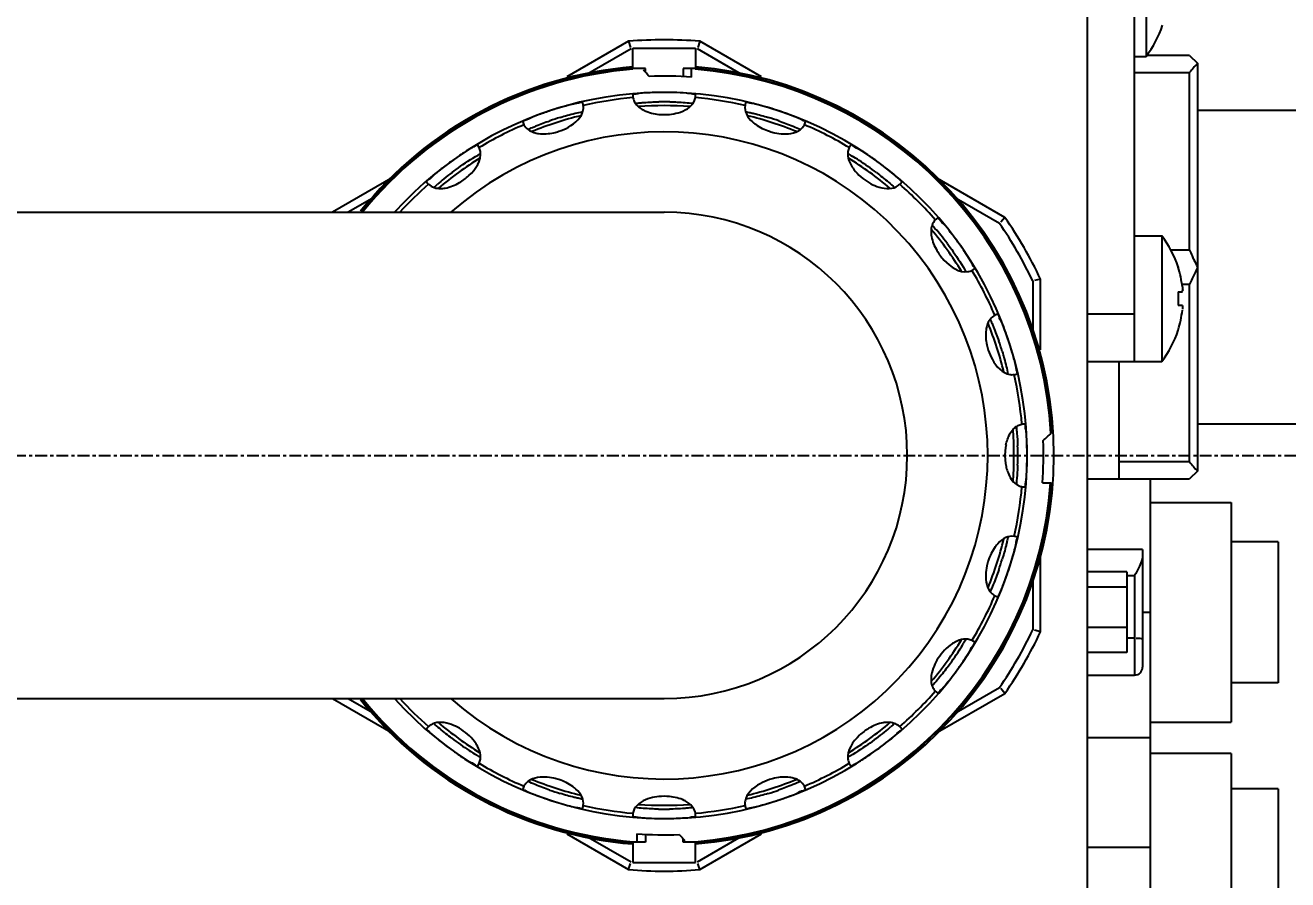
# Model space of a CAD drawing. Header units: millimetres. Extents: x 4086 to 8300, y 123 to 1549.
# Drawn here: x 6984.48 to 7024.73, y 723.53 to 750.77 of the extents above; entities that cross this region are included whole.
import ezdxf

# ---------------------------------------------------------------- set-up
doc = ezdxf.new("R2010")
doc.units = ezdxf.units.MM
doc.linetypes.add('CENTER', pattern=[0.6, 0.375, -0.075, 0.075, -0.075])
for name, color, linetype in [('00_COMPONENTS', 7, 'Continuous'), ('03_ALL_AXES', 7, 'Continuous'), ('51__DRAFT_DIMS', 7, 'Continuous')]:
    doc.layers.add(name, color=color, linetype=linetype)
doc.styles.add('思源黑', font='SourceHanSansCN-Normal.ttf')
doc.dimstyles.new('半径标注', dxfattribs={"dimtxt": 7, "dimasz": 6, "dimexe": 1.25, "dimexo": 0.625, "dimtad": 1, "dimtoh": 1, "dimlfac": 4, "dimdsep": 46, "dimtxsty": '思源黑', "dimcen": 2.5, "dimadec": 0, "dimazin": 0, "dimtfac": 1, "dimtmove": 0, "dimatfit": 3, "dimfxl": 1, "dimarcsym": 0})
doc.dimstyles.new('尺寸标注_细节_1_2比例', dxfattribs={"dimtxt": 7, "dimasz": 6, "dimexe": 2, "dimexo": 1.5, "dimgap": 1, "dimtad": 1, "dimlfac": 2, "dimdsep": 46, "dimtxsty": '思源黑', "dimcen": 0.09, "dimadec": 0, "dimazin": 0, "dimtp": 0.01, "dimtm": 0.01, "dimtfac": 1, "dimtofl": 0, "dimtmove": 0, "dimatfit": 3, "dimfxl": 1, "dimtolj": 1, "dimarcsym": 0})

# ---------------------------------------------------------------- blocks, each defined once
blk = doc.blocks.new('*D1634')
at = {"layer": '51__DRAFT_DIMS', "color": 0, "linetype": 'Continuous', "lineweight": -2}
for p, q in [((6948.346, 776.508), (6948.346, 812.303)), ((7033.346, 745.556), (7033.346, 812.303)), ((6954.346, 810.303), (7027.346, 810.303))]:
    blk.add_line(p, q, dxfattribs=at)
at = {"layer": '51__DRAFT_DIMS', "color": 0}
for points in [[(6954.346, 811.303), (6954.346, 809.303), (6948.346, 810.303)], [(7027.346, 809.303), (7027.346, 811.303), (7033.346, 810.303)]]:
    blk.add_solid(points, dxfattribs=at)
at = {"layer": 'Defpoints', "color": 0}
for p in [(7033.346, 810.303), (6948.346, 775.008), (7033.346, 744.056)]:
    blk.add_point(p, dxfattribs=at)
at = {"layer": '51__DRAFT_DIMS', "color": 0, "insert": (6990.967, 818.555), "char_height": 7, "attachment_point": 2, "style": '思源黑'}
blk.add_mtext('\\A1;170', dxfattribs=at)
blk = doc.blocks.new('*D1638')
at = {"layer": '51__DRAFT_DIMS', "color": 0, "linetype": 'Continuous', "lineweight": -2}
for p, q in [((7016.846, 762.056), (7046.127, 762.056)), ((7044.127, 756.056), (7044.127, 718.056)), ((7016.846, 712.056), (7046.127, 712.056))]:
    blk.add_line(p, q, dxfattribs=at)
at = {"layer": '51__DRAFT_DIMS', "color": 0}
for points in [[(7045.127, 756.056), (7043.127, 756.056), (7044.127, 762.056)], [(7043.127, 718.056), (7045.127, 718.056), (7044.127, 712.056)]]:
    blk.add_solid(points, dxfattribs=at)
at = {"layer": 'Defpoints', "color": 0}
for p in [(7015.346, 762.056), (7015.346, 712.056), (7044.127, 712.056)]:
    blk.add_point(p, dxfattribs=at)
at = {"layer": '51__DRAFT_DIMS', "color": 0, "insert": (7035.875, 737.177), "char_height": 7, "attachment_point": 2, "rotation": 90, "style": '思源黑'}
blk.add_mtext('\\A1;100', dxfattribs=at)
blk = doc.blocks.new('*D1639')
at = {"layer": '51__DRAFT_DIMS', "color": 0, "linetype": 'Continuous', "lineweight": -2}
for p, q in [((7020.846, 768.055), (7063.774, 768.053)), ((7061.774, 762.053), (7061.772, 712.056)), ((7020.846, 706.057), (7063.772, 706.056))]:
    blk.add_line(p, q, dxfattribs=at)
at = {"layer": '51__DRAFT_DIMS', "color": 0}
for points in [[(7062.774, 762.053), (7060.774, 762.053), (7061.774, 768.053)], [(7060.772, 712.056), (7062.772, 712.056), (7061.772, 706.056)]]:
    blk.add_solid(points, dxfattribs=at)
at = {"layer": 'Defpoints', "color": 0}
for p in [(7019.346, 768.055), (7019.346, 706.057), (7061.772, 706.056)]:
    blk.add_point(p, dxfattribs=at)
at = {"layer": '51__DRAFT_DIMS', "color": 0, "insert": (7053.512, 737.242), "char_height": 7, "attachment_point": 2, "rotation": 89.9977, "style": '思源黑'}
blk.add_mtext('\\A1;123.99', dxfattribs=at)
blk = doc.blocks.new('*D1640')
at = {"layer": '51__DRAFT_DIMS', "color": 0, "linetype": 'Continuous', "lineweight": -2}
for p, q in [((7009.346, 774.556), (7082.513, 774.556)), ((7080.513, 768.556), (7080.513, 705.556)), ((7009.346, 699.556), (7082.513, 699.556))]:
    blk.add_line(p, q, dxfattribs=at)
at = {"layer": '51__DRAFT_DIMS', "color": 0}
for points in [[(7081.513, 768.556), (7079.513, 768.556), (7080.513, 774.556)], [(7079.513, 705.556), (7081.513, 705.556), (7080.513, 699.556)]]:
    blk.add_solid(points, dxfattribs=at)
at = {"layer": 'Defpoints', "color": 0}
for p in [(7007.846, 774.556), (7007.846, 699.556), (7080.513, 699.556)]:
    blk.add_point(p, dxfattribs=at)
at = {"layer": '51__DRAFT_DIMS', "color": 0, "insert": (7072.261, 737.177), "char_height": 7, "attachment_point": 2, "rotation": 90, "style": '思源黑'}
blk.add_mtext('\\A1;150', dxfattribs=at)
blk = doc.blocks.new('*D1641')
at = {"layer": '51__DRAFT_DIMS', "color": 0, "linetype": 'Continuous', "lineweight": -2}
for p, q in [((6997.846, 779.556), (7102.205, 779.556)), ((7100.205, 773.556), (7100.205, 700.556)), ((6997.846, 694.556), (7102.205, 694.556))]:
    blk.add_line(p, q, dxfattribs=at)
at = {"layer": '51__DRAFT_DIMS', "color": 0}
for points in [[(7101.205, 773.556), (7099.205, 773.556), (7100.205, 779.556)], [(7099.205, 700.556), (7101.205, 700.556), (7100.205, 694.556)]]:
    blk.add_solid(points, dxfattribs=at)
at = {"layer": 'Defpoints', "color": 0}
for p in [(6996.346, 779.556), (6996.346, 694.556), (7100.205, 694.556)]:
    blk.add_point(p, dxfattribs=at)
at = {"layer": '51__DRAFT_DIMS', "color": 0, "insert": (7091.952, 737.177), "char_height": 7, "attachment_point": 2, "rotation": 90, "style": '思源黑'}
blk.add_mtext('\\A1;170', dxfattribs=at)
blk = doc.blocks.new('*D1645')
at = {"layer": '51__DRAFT_DIMS', "color": 0, "linetype": 'Continuous', "lineweight": -2}
for p, q in [((6942.481, 773.562), (6941.529, 779.486)), ((6943.432, 767.638), (6953.26, 706.475)), ((6954.212, 700.551), (6957.072, 682.751)), ((6987.058, 682.751), (6957.072, 682.751))]:
    blk.add_line(p, q, dxfattribs=at)
at = {"layer": '51__DRAFT_DIMS', "color": 0}
for points in [[(6941.493, 773.403), (6943.468, 773.72), (6943.432, 767.638)], [(6955.199, 700.709), (6953.225, 700.392), (6953.26, 706.475)]]:
    blk.add_solid(points, dxfattribs=at)
at = {"layer": 'Defpoints', "color": 0}
for p in [(6943.432, 767.638), (6953.26, 706.475)]:
    blk.add_point(p, dxfattribs=at)
at = {"layer": '51__DRAFT_DIMS', "color": 0, "insert": (6964.961, 692.407), "char_height": 7, "attachment_point": 1, "style": '思源黑'}
blk.add_mtext('φ124', dxfattribs=at)

msp = doc.modelspace()

# ---------------------------------------------------------------- linework, layer by layer
at = {"layer": '00_COMPONENTS', "color": 7, "linetype": 'Continuous'}
for p, q in [((7018.3463, 706.0561), (7018.3463, 768.0561)), ((7019.8463, 740.0561), (7019.8463, 762.5561)), ((7020.2081, 753.777), (7020.2081, 749.777)), ((7003.7117, 750.2574), (7001.7425, 749.1205)), ((7003.7883, 750.013), (7002.3384, 749.1758)), ((7003.7117, 750.2574), (7003.7723, 750.0638)), ((7003.8463, 750.0361), (7005.8463, 750.0361)), ((7003.8463, 749.3861), (7003.8463, 750.0361)), ((7005.8463, 750.0361), (7005.8463, 749.3861)), ((7007.3492, 749.1788), (7005.9044, 750.013)), ((7005.9809, 750.2574), (7005.9203, 750.0638)), ((7007.9501, 749.1205), (7005.9809, 750.2574)), ((7019.8463, 749.777), (7020.2081, 749.777)), ((7021.5963, 749.8061), (7020.2081, 749.8061)), ((7021.5963, 749.8061), (7021.8463, 749.5561)), ((7021.8463, 749.5561), (7021.8463, 736.5561)), ((7004.2463, 749.3861), (7003.8463, 749.3861)), ((7004.2463, 749.2729), (7004.1899, 749.3328)), ((7004.2463, 749.2729), (7004.2463, 749.3861)), ((7005.4463, 749.3861), (7005.4463, 749.1172)), ((7005.8463, 749.3861), (7005.4464, 749.3861)), ((7005.7213, 749.1172), (7005.7213, 749.3775)), ((7019.8463, 749.2623), (7021.5963, 749.2623)), ((7021.5963, 743.5999), (7021.5963, 749.2623)), ((7002.272, 748.2152), (7002.2403, 748.3127)), ((7003.8463, 748.5671), (7003.8463, 748.4645)), ((7005.8463, 748.4645), (7005.8463, 748.5671)), ((7007.4524, 748.3127), (7007.4207, 748.2152)), ((7025.8463, 748.0561), (7021.8463, 748.0561)), ((7000.3382, 747.6947), (7000.3699, 747.5971)), ((7009.3228, 747.5971), (7009.3545, 747.6947)), ((6998.9496, 746.8735), (6998.8893, 746.9565)), ((7010.8033, 746.9565), (7010.743, 746.8735)), ((6996.2041, 745.9229), (6994.2697, 744.8061)), ((7015.7117, 744.6394), (7013.4903, 745.9219)), ((6997.2713, 745.7809), (6997.3316, 745.6979)), ((7012.361, 745.6979), (7012.4213, 745.7809)), ((6995.5373, 745.2492), (6994.7697, 744.8061)), ((7015.5383, 744.4508), (7014.1506, 745.252)), ((6797.8627, 744.8061), (7004.8463, 744.8061)), ((7013.5712, 744.6311), (7013.4881, 744.5708)), ((7015.7117, 744.6394), (7015.5743, 744.4901)), ((7019.8463, 744.0561), (7020.7081, 744.0561)), ((7020.7081, 744.0561), (7020.7081, 740.0561)), ((7021.5963, 743.5999), (7021.0001, 743.5999)), ((7021.2362, 743.0636), (7021.2296, 743.0598)), ((7014.6637, 742.9528), (7014.7467, 743.0131)), ((7016.8463, 742.6741), (7016.6483, 742.6298)), ((7016.8463, 740.4252), (7016.8463, 742.6741)), ((7016.5963, 742.6182), (7016.5963, 740.9621)), ((7021.2294, 742.2761), (7021.3677, 742.2761)), ((7021.3677, 742.5123), (7021.5963, 742.5123)), ((7021.5963, 736.8499), (7021.5963, 742.5123)), ((7015.4849, 741.5642), (7015.3874, 741.5325)), ((7019.8463, 741.5561), (7018.3463, 741.5561)), ((7021.3674, 741.8361), (7021.2296, 741.8361)), ((7021.2296, 741.0523), (7021.2362, 741.0485)), ((7018.3463, 740.0561), (7020.7081, 740.0561)), ((7019.3463, 740.0561), (7019.3463, 736.3061)), ((7016.0054, 739.6304), (7016.103, 739.6621)), ((7016.3573, 738.0561), (7016.2548, 738.0561)), ((7025.8463, 738.0561), (7021.8463, 738.0561)), ((7021.5963, 736.8499), (7019.3463, 736.8499)), ((7018.3463, 736.3061), (7021.5963, 736.3061)), ((7020.3463, 712.1061), (7020.3463, 736.3061)), ((7021.8463, 736.5561), (7021.5963, 736.3061)), ((7016.2548, 736.0561), (7016.3573, 736.0561)), ((7016.9075, 736.1811), (7017.1878, 736.1811)), ((7020.3463, 735.5561), (7022.9213, 735.5561)), ((7022.9213, 735.5558), (7022.9213, 728.5563)), ((7016.103, 734.45), (7016.0054, 734.4817)), ((7024.4213, 734.3061), (7022.9213, 734.3061)), ((7024.4213, 734.3057), (7024.4213, 729.8065)), ((7016.8463, 731.438), (7016.8463, 733.8632)), ((7020.0963, 734.0561), (7018.3463, 734.0561)), ((7020.0963, 734.0561), (7020.0963, 730.3061)), ((7016.5963, 733.1534), (7016.5963, 731.4939)), ((7019.5963, 733.3425), (7018.3463, 733.3425)), ((7019.5963, 733.3425), (7019.5963, 730.7696)), ((7019.5963, 733.2285), (7019.8463, 733.2285)), ((7019.8463, 733.2285), (7019.8463, 730.0561)), ((7019.5963, 732.8615), (7018.3463, 732.8615)), ((7015.3874, 732.5796), (7015.4849, 732.5479)), ((7020.0963, 732.0561), (7020.3463, 732.0561)), ((7016.8463, 731.438), (7016.6483, 731.4824)), ((7019.5963, 731.5751), (7018.3463, 731.5751)), ((7014.7467, 731.0991), (7014.6637, 731.1594)), ((7019.8463, 731.2285), (7019.5963, 731.2285)), ((7019.5963, 730.7696), (7018.3463, 730.7696)), ((7018.3463, 730.0561), (7019.8463, 730.0561)), ((7024.4213, 729.8061), (7022.9213, 729.8061)), ((7013.4881, 729.5414), (7013.5712, 729.481)), ((7013.4885, 728.1893), (7015.7117, 729.4728)), ((7014.1554, 728.8629), (7015.5383, 729.6614)), ((7015.7117, 729.4728), (7015.5743, 729.6221)), ((6797.8609, 729.3061), (7004.8463, 729.3061)), ((6994.2697, 729.3061), (6996.2024, 728.1903)), ((6994.7697, 729.3061), (6995.542, 728.8602)), ((6997.3316, 728.4142), (6997.2713, 728.3312)), ((7012.4213, 728.3312), (7012.361, 728.4142)), ((7020.3463, 728.5561), (7022.9213, 728.5561)), ((7020.3463, 728.0561), (7018.3463, 728.0561)), ((7022.9213, 727.5561), (7020.3463, 727.5561)), ((7022.9213, 727.5561), (7022.9213, 721.5561)), ((6998.8893, 727.1557), (6998.9496, 727.2387)), ((7010.743, 727.2387), (7010.8033, 727.1557)), ((7000.3699, 726.515), (7000.3382, 726.4175)), ((7009.3545, 726.4175), (7009.3228, 726.515)), ((7024.4213, 726.4311), (7022.9213, 726.4311)), ((7024.4213, 726.4309), (7024.4213, 722.6813)), ((7002.2403, 725.7994), (7002.272, 725.897)), ((7007.4207, 725.897), (7007.4524, 725.7994)), ((7003.8463, 725.6476), (7003.8463, 725.545)), ((7005.8463, 725.545), (7005.8463, 725.6476)), ((7001.7425, 724.9916), (7003.7117, 723.8547)), ((7003.9713, 724.9949), (7003.9713, 724.7346)), ((7004.2463, 724.9949), (7004.2463, 724.7261)), ((7005.9809, 723.8547), (7007.9501, 724.9916)), ((7002.3435, 724.9334), (7003.7883, 724.0992)), ((7004.2463, 724.7261), (7003.8463, 724.7261)), ((7003.8463, 724.7261), (7003.8463, 724.0761)), ((7005.4463, 724.7261), (7005.4463, 724.8393)), ((7005.4463, 724.8392), (7005.5027, 724.7794)), ((7005.8463, 724.7261), (7005.4463, 724.7261)), ((7005.8463, 724.0761), (7005.8463, 724.7261)), ((7005.9044, 724.0992), (7007.3543, 724.9363)), ((7020.3463, 724.5561), (7018.3463, 724.5561)), ((7003.7117, 723.8547), (7003.7723, 724.0484)), ((7003.8463, 724.0761), (7005.8463, 724.0761)), ((7005.9809, 723.8547), (7005.9204, 724.0484))]:
    msp.add_line(p, q, dxfattribs=at)
for points in [[(7003.8463, 748.4645), (7003.8469, 748.4638), (7003.8488, 748.4633), (7003.8519, 748.4628)], [(7005.8407, 748.4628), (7005.8438, 748.4633), (7005.8457, 748.4638), (7005.8463, 748.4645)], [(7002.2672, 748.2118), (7002.27, 748.2132), (7002.2716, 748.2143), (7002.272, 748.2152)], [(7007.4207, 748.2152), (7007.421, 748.2143), (7007.4226, 748.2132), (7007.4255, 748.2118)], [(7000.3699, 747.5971), (7000.3707, 747.5967), (7000.3726, 747.5967), (7000.3757, 747.5973)], [(7009.3169, 747.5973), (7009.32, 747.5967), (7009.322, 747.5967), (7009.3228, 747.5971)], [(6998.9461, 746.8688), (6998.9483, 746.871), (6998.9495, 746.8726), (6998.9496, 746.8735)], [(7010.743, 746.8735), (7010.7431, 746.8726), (7010.7443, 746.871), (7010.7466, 746.8688)], [(6997.3316, 745.6979), (6997.3325, 745.6977), (6997.3343, 745.6984), (6997.3371, 745.6998)], [(7012.3555, 745.6998), (7012.3583, 745.6984), (7012.3601, 745.6977), (7012.361, 745.6979)], [(7013.4881, 744.5708), (7013.488, 744.5699), (7013.4886, 744.5681), (7013.4901, 744.5653)], [(7014.659, 742.9563), (7014.6612, 742.9541), (7014.6628, 742.9529), (7014.6637, 742.9528)], [(7015.3874, 741.5325), (7015.3869, 741.5317), (7015.387, 741.5298), (7015.3875, 741.5267)], [(7016.002, 739.6352), (7016.0034, 739.6324), (7016.0046, 739.6308), (7016.0054, 739.6304)], [(7016.2548, 738.0561), (7016.2541, 738.0555), (7016.2535, 738.0536), (7016.2531, 738.0505)], [(7016.2531, 736.0617), (7016.2535, 736.0586), (7016.2541, 736.0567), (7016.2548, 736.0561)], [(7016.0054, 734.4817), (7016.0046, 734.4813), (7016.0034, 734.4797), (7016.002, 734.4769)], [(7015.3875, 732.5855), (7015.387, 732.5824), (7015.3869, 732.5804), (7015.3874, 732.5796)], [(7014.6637, 731.1594), (7014.6628, 731.1593), (7014.6612, 731.1581), (7014.659, 731.1558)], [(7013.4901, 729.5469), (7013.4886, 729.5441), (7013.488, 729.5423), (7013.4881, 729.5414)], [(6997.3371, 728.4123), (6997.3343, 728.4138), (6997.3325, 728.4144), (6997.3316, 728.4142)], [(7012.361, 728.4142), (7012.3601, 728.4144), (7012.3583, 728.4138), (7012.3555, 728.4123)], [(6998.9496, 727.2387), (6998.9495, 727.2396), (6998.9483, 727.2411), (6998.9461, 727.2433)], [(7010.7466, 727.2433), (7010.7443, 727.2411), (7010.7431, 727.2396), (7010.743, 727.2387)], [(7000.3757, 726.5149), (7000.3726, 726.5154), (7000.3707, 726.5155), (7000.3699, 726.515)], [(7009.3228, 726.515), (7009.322, 726.5155), (7009.32, 726.5154), (7009.3169, 726.5149)], [(7002.272, 725.897), (7002.2716, 725.8978), (7002.27, 725.8989), (7002.2672, 725.9003)], [(7007.4255, 725.9003), (7007.4226, 725.8989), (7007.421, 725.8978), (7007.4207, 725.897)], [(7003.8519, 725.6493), (7003.8488, 725.6489), (7003.8469, 725.6483), (7003.8463, 725.6476)], [(7005.8463, 725.6476), (7005.8457, 725.6483), (7005.8438, 725.6489), (7005.8407, 725.6493)]]:
    msp.add_lwpolyline(points, dxfattribs=at)
for centre, radius, start, end in [((7017.6245, 751.7885), 3.2743, 322.09481, 341.86511), ((7004.8463, 737.0561), 13.25, 85.08763, 94.91237), ((7004.8463, 737.0561), 12.425, 94.61632, 141.21887), ((7004.8463, 737.0561), 12.3724, 94.63598, 141.20746), ((7004.8463, 737.0561), 12.3525, 94.62537, 141.10371), ((6973.7387, 720.5443), 41.9052, 43.02994, 43.27981), ((7004.8463, 737.0561), 12.0929, 85.85064, 92.25112), ((7004.8463, 737.0561), 12.3525, 3.29028, 85.41678), ((7004.8463, 737.0561), 12.425, 274.61632, 85.38368), ((7004.8463, 737.0561), 12.3724, 3.45521, 85.36402), ((7004.8463, 737.0561), 11.575, 222.03371, 137.96629), ((7004.8463, 737.0561), 11.45, 94.98218, 103.01783), ((7004.846, 739.3555), 9.2756, 89.99804, 91.90446), ((7004.8463, 739.1994), 9.1316, 88.88014, 91.07604), ((7004.8466, 739.3555), 9.2756, 88.0991, 90.00203), ((7004.8463, 737.0561), 11.45, 76.98218, 85.01783), ((7004.8463, 737.0561), 11.1518, 103.79281, 112.20742), ((7004.1361, 739.2431), 9.2756, 106.0991, 108.00203), ((7004.8463, 737.0561), 11.1518, 85.79281, 94.20742), ((7004.8463, 749.6822), 1.761, 264.46561, 275.51517), ((7004.8463, 737.0561), 11.1518, 67.79281, 76.20742), ((7005.5572, 739.2429), 9.2756, 70.0991, 73.90446), ((7005.7847, 739.8646), 8.6135, 68.25745, 70.11453), ((7004.8463, 737.0561), 11.45, 112.98218, 121.01783), ((7004.184, 739.0945), 9.1316, 106.88014, 109.07604), ((7005.5086, 739.0945), 9.1316, 70.88014, 73.07604), ((7004.8463, 737.0561), 11.45, 58.98218, 67.01783), ((7004.8463, 737.0561), 10.315, 228.79971, 131.224), ((7000.9451, 749.0612), 1.758, 282.47163, 288.02291), ((7008.7475, 749.0611), 1.7579, 251.99158, 257.5092), ((7004.8463, 737.0561), 11.1518, 121.79281, 130.20742), ((7003.495, 738.9165), 9.2756, 124.0991, 126.00203), ((7004.8463, 737.0561), 11.1518, 49.79281, 58.20742), ((7007.0569, 740.2541), 7.3858, 57.1599, 59.23606), ((7006.2025, 738.9241), 8.9666, 52.85436, 57.18141), ((7006.1982, 738.9162), 9.2756, 52.0991, 54.00203), ((7002.4879, 740.1468), 7.3858, 129.1599, 131.23606), ((7003.3802, 739.06), 8.7918, 127.06391, 129.19622), ((7006.6067, 739.4372), 8.6135, 50.25745, 52.11453), ((7004.8463, 737.0561), 11.45, 130.98218, 137.38789), ((7004.8463, 737.0561), 11.45, 40.98218, 49.01783), ((7004.8463, 737.0561), 7.75, 270, 90), ((7007.937, 739.4145), 7.3858, 39.1599, 41.23606), ((7004.8463, 737.0561), 13, 25.33168, 34.66832), ((7004.8463, 737.0561), 13.25, 25.08763, 34.91237), ((7004.8463, 737.0561), 11.1518, 31.79281, 40.20742), ((7006.8503, 738.5222), 8.7918, 37.06391, 39.19622), ((7006.7068, 738.4074), 9.2756, 34.0991, 36.00203), ((7018.1463, 742.0561), 3.25, 18.06021, 37.97987), ((7031.9666, 748.1333), 11.3179, 203.61271, 204.60727), ((7018.1463, 742.0561), 3.2425, 6.55217, 18.03143), ((7032.3967, 748.3292), 11.7905, 204.60271, 205.26986), ((7031.9747, 748.1263), 11.3223, 205.25272, 206.54874), ((7004.8463, 737.0561), 11.45, 22.98218, 31.01783), ((7031.9666, 737.9789), 11.3179, 155.39273, 156.38729), ((7032.1178, 737.915), 11.4819, 153.45431, 155.41738), ((7018.1463, 742.0561), 3.2425, 341.96765, 353.44733), ((7004.8463, 737.0561), 11.1518, 13.79281, 22.20742), ((7018.1245, 742.0677), 3.2743, 322.09481, 341.86511), ((7006.8848, 737.7184), 9.1316, 16.88014, 19.07604), ((7016.8514, 740.9573), 1.758, 192.47163, 198.02291), ((7007.0333, 737.7663), 9.2756, 16.0991, 18.00203), ((7004.8463, 737.0561), 11.45, 4.98218, 13.01783), ((7004.8463, 737.0561), 11.1518, 355.77849, 4.22139), ((7004.8463, 737.0561), 12.0929, 355.85064, 2.25112), ((6988.0987, 768.4152), 42.25, 313.03102, 313.49398), ((7017.4699, 737.0565), 1.7585, 174.45282, 180.01469), ((7017.4698, 737.0556), 1.7584, 179.98526, 185.55474), ((7017.3416, 737.07), 1.6295, 168.58449, 174.48695), ((7007.0355, 737.0563), 9.0857, 359.99845, 1.94176), ((7007.0357, 737.0558), 9.0855, 358.05295, 0.00158), ((7007.1457, 737.0564), 9.2756, 359.99804, 1.90446), ((7007.1457, 737.0558), 9.2756, 358.0991, 0.00203), ((7017.3413, 737.0422), 1.6292, 185.52057, 191.42672), ((7004.8463, 737.0561), 12.3525, 274.58556, 355.938), ((7004.8463, 737.0561), 12.3724, 274.63598, 355.94457), ((7004.8463, 737.0561), 11.45, 346.98217, 355.01783), ((7004.8463, 737.0561), 11.1518, 337.79275, 346.20748), ((7016.8513, 733.1549), 1.7579, 161.99158, 167.5092), ((7006.8848, 736.3937), 9.1316, 340.88014, 343.07605), ((7007.0331, 736.3452), 9.2756, 340.09911, 343.90446), ((7007.6546, 736.1177), 8.6137, 338.25726, 340.11462), ((7004.8463, 737.0561), 11.45, 328.98217, 337.01783), ((7004.8463, 737.0561), 13, 325.33168, 334.66832), ((7004.8463, 737.0561), 13.25, 325.08763, 334.91237), ((7004.8463, 737.0561), 11.1518, 319.79275, 328.20748), ((7008.0443, 734.8454), 7.3858, 327.1599, 329.23606), ((7006.7143, 735.6999), 8.9666, 322.85436, 327.18141), ((7006.7064, 735.7042), 9.2756, 322.0991, 324.00203), ((7019.8463, 730.3061), 0.25, 270, 0), ((7007.2274, 735.2957), 8.6135, 320.25745, 322.11453), ((7004.8463, 737.0561), 11.45, 310.98217, 319.01783), ((7004.8463, 737.0561), 12.425, 218.78447, 265.38368), ((7004.8463, 737.0561), 12.3724, 218.80584, 265.36402), ((7004.8463, 737.0561), 12.3525, 218.87317, 265.41678), ((7004.8463, 737.0561), 11.45, 222.61211, 229.01783), ((7004.8463, 737.0561), 11.1518, 229.79275, 238.20748), ((7004.8463, 737.0561), 11.1518, 301.79275, 310.20748), ((7006.3125, 735.0521), 8.7918, 307.06391, 309.19622), ((7007.2047, 733.9654), 7.3858, 309.1599, 311.23606), ((7003.0859, 734.675), 8.6135, 230.25745, 232.11453), ((7003.4945, 735.196), 9.2756, 232.0991, 234.00203), ((7003.4901, 735.1881), 8.9666, 232.85436, 237.18141), ((7002.6357, 733.8581), 7.3858, 237.1599, 239.23606), ((7006.1976, 735.1956), 9.2756, 304.0991, 306.00203), ((7004.8463, 737.0561), 11.45, 238.98217, 247.01783), ((7004.8463, 737.0561), 11.45, 292.98217, 301.01783), ((7004.8463, 737.0561), 11.1518, 247.79275, 256.20748), ((7000.9451, 725.0511), 1.7579, 71.99158, 77.5092), ((7004.8463, 737.0561), 11.1518, 283.79275, 292.20748), ((7008.7475, 725.051), 1.758, 102.47163, 108.02291), ((7003.9079, 734.2476), 8.6135, 248.25745, 250.11453), ((7004.1354, 734.8693), 9.2756, 250.0991, 253.90446), ((7004.184, 735.0176), 9.1316, 250.88014, 253.07604), ((7004.8463, 724.43), 1.761, 84.46561, 95.51517), ((7005.5086, 735.0176), 9.1316, 286.88014, 289.07604), ((7004.8463, 737.0561), 11.45, 256.98217, 265.01783), ((7004.8463, 737.0561), 11.1518, 265.79275, 274.20748), ((7004.8463, 734.9127), 9.1316, 268.88014, 271.07604), ((7004.8463, 737.0561), 11.45, 274.98217, 283.01783), ((7005.5566, 734.8691), 9.2756, 286.0991, 288.00203), ((7004.8466, 734.7567), 9.2756, 268.09914, 271.90426), ((7004.8463, 737.0561), 12.0929, 265.85064, 272.25112), ((7035.9525, 753.5666), 41.9033, 223.02996, 223.27985), ((7004.8463, 737.0561), 13.25, 265.08763, 274.91237)]:
    msp.add_arc(centre, radius, start, end, dxfattribs=at)
for major_axis, start_param, end_param in [((6.4952, -6.4952), 3.1428766, 3.2141646), ((6.4952, 6.4952), 3.0690207, 3.1403087)]:
    msp.add_ellipse((7028.3463, 743.0561), major_axis=major_axis, ratio=0.5773503, start_param=start_param, end_param=end_param, dxfattribs=at)
for points, knots in [([(7002.2403, 748.3127), (7002.2351, 748.3286), (7002.1432, 748.2809), (7002.097, 748.2898), (7002.0505, 748.2796)], [0, 0, 0, 0, 0.2595168, 1, 1, 1, 1]), ([(7004.5377, 748.626), (7004.4447, 748.6229), (7004.2833, 748.6109), (7004.0507, 748.6066), (7003.9477, 748.5675), (7003.8463, 748.5838), (7003.8463, 748.5671)], [0, 0, 0, 0, 0.402131, 0.7217573, 0.9277885, 1, 1, 1, 1]), ([(7004.081, 748.2977), (7004.1221, 748.3015), (7004.3197, 748.3177), (7004.5179, 748.3265), (7004.6748, 748.3294)], [0, 0, 0, 0, 0.2084329, 1, 1, 1, 1]), ([(7005.0156, 747.9293), (7005.1078, 747.9382), (7005.3983, 747.9879), (7005.704, 748.1506), (7005.7982, 748.3348)], [0, 0, 0, 0, 0.30929, 1, 1, 1, 1]), ([(7005.0248, 748.3293), (7005.1036, 748.3277), (7005.3517, 748.3192), (7005.5999, 748.3027), (7005.7679, 748.2806)], [0, 0, 0, 0, 0.3175497, 1, 1, 1, 1]), ([(7005.6556, 748.5942), (7005.6216, 748.5976), (7005.4548, 748.6124), (7005.2875, 748.6215), (7005.1543, 748.626)], [0, 0, 0, 0, 0.2041018, 1, 1, 1, 1]), ([(7005.8463, 748.5671), (7005.8463, 748.5838), (7005.7442, 748.5668), (7005.703, 748.5896), (7005.6556, 748.5942)], [0, 0, 0, 0, 0.2595168, 1, 1, 1, 1]), ([(7005.7982, 748.3348), (7005.8086, 748.3552), (7005.8262, 748.3969), (7005.8371, 748.4409), (7005.8407, 748.4628)], [0, 0, 0, 0, 0.5066079, 1, 1, 1, 1]), ([(7008.1281, 748.155), (7008.0387, 748.1808), (7007.8815, 748.2194), (7007.659, 748.2871), (7007.5489, 748.2817), (7007.4575, 748.3286), (7007.4524, 748.3127)], [0, 0, 0, 0, 0.402131, 0.7217573, 0.9277885, 1, 1, 1, 1]), ([(7001.2694, 748.0646), (7001.148, 748.0251), (7000.9339, 747.9447), (7000.6154, 747.8423), (7000.4877, 747.7394), (7000.3302, 747.7193), (7000.3382, 747.6947)], [0, 0, 0, 0, 0.3818707, 0.7056579, 0.9227475, 1, 1, 1, 1]), ([(7001.489, 747.3895), (7001.5933, 747.4234), (7001.9125, 747.5573), (7002.2278, 747.836), (7002.2663, 748.077)], [0, 0, 0, 0, 0.3101209, 1, 1, 1, 1]), ([(7001.5324, 747.8327), (7001.6079, 747.8556), (7001.8465, 747.9241), (7002.0876, 747.9851), (7002.2542, 748.0161)], [0, 0, 0, 0, 0.3175497, 1, 1, 1, 1]), ([(7002.0505, 748.2796), (7002.0171, 748.2723), (7001.8539, 748.2349), (7001.692, 748.1918), (7001.564, 748.1549)], [0, 0, 0, 0, 0.2041018, 1, 1, 1, 1]), ([(7002.2663, 748.077), (7002.2699, 748.0995), (7002.2738, 748.1447), (7002.2705, 748.1898), (7002.2672, 748.2118)], [0, 0, 0, 0, 0.5066079, 1, 1, 1, 1]), ([(7007.466, 747.9467), (7007.5099, 747.8492), (7007.6084, 747.7296), (7007.7244, 747.6363), (7007.7585, 747.6115)], [0, 0, 0, 0, 0.7173867, 1, 1, 1, 1]), ([(7007.5923, 747.9839), (7007.6326, 747.9749), (7007.8255, 747.9293), (7008.0167, 747.8763), (7008.1669, 747.8306)], [0, 0, 0, 0, 0.2084329, 1, 1, 1, 1]), ([(7000.6446, 747.5109), (7000.6826, 747.5273), (7000.8655, 747.6038), (7001.0513, 747.6734), (7001.1996, 747.7247)], [0, 0, 0, 0, 0.2084329, 1, 1, 1, 1]), ([(7008.3673, 747.3448), (7008.4578, 747.3248), (7008.7494, 747.2823), (7009.0905, 747.3425), (7009.237, 747.4887)], [0, 0, 0, 0, 0.30929, 1, 1, 1, 1]), ([(7008.4997, 747.7224), (7008.5742, 747.6965), (7008.8075, 747.6118), (7009.0384, 747.5194), (7009.1914, 747.4465)], [0, 0, 0, 0, 0.3175497, 1, 1, 1, 1]), ([(7009.3545, 747.6947), (7009.3574, 747.7038), (7009.3007, 747.7152), (7009.2103, 747.7832), (7009.0699, 747.8276), (7008.9755, 747.8653)], [0, 0, 0, 0, 0.0689357, 0.2669195, 1, 1, 1, 1]), ([(7009.237, 747.4887), (7009.2532, 747.5048), (7009.2828, 747.539), (7009.3067, 747.5775), (7009.3169, 747.5973)], [0, 0, 0, 0, 0.5066079, 1, 1, 1, 1]), ([(6998.0813, 746.0756), (6998.1703, 746.1429), (6998.4658, 746.3568), (6998.7717, 746.5577), (6998.9943, 746.6786)], [0, 0, 0, 0, 0.3059197, 1, 1, 1, 1]), ([(6998.7191, 746.8663), (6998.6896, 746.849), (6998.5459, 746.763), (6998.4052, 746.6721), (6998.2949, 746.5974)], [0, 0, 0, 0, 0.2041018, 1, 1, 1, 1]), ([(6998.3178, 745.7529), (6998.4257, 745.8163), (6998.7466, 746.0504), (6999.0308, 746.4612), (6998.987, 746.7403)], [0, 0, 0, 0, 0.3069961, 1, 1, 1, 1]), ([(6998.8893, 746.9565), (6998.8795, 746.97), (6998.8069, 746.8962), (6998.7601, 746.8904), (6998.7191, 746.8663)], [0, 0, 0, 0, 0.2595168, 1, 1, 1, 1]), ([(6998.987, 746.7403), (6998.9834, 746.7629), (6998.9731, 746.807), (6998.9561, 746.8489), (6998.9461, 746.8688)], [0, 0, 0, 0, 0.5066079, 1, 1, 1, 1]), ([(7011.6499, 746.4205), (7011.5466, 746.4955), (7011.3557, 746.6214), (7011.0857, 746.8189), (7010.9273, 746.8618), (7010.8185, 746.9774), (7010.8033, 746.9565)], [0, 0, 0, 0, 0.3818707, 0.7056579, 0.9227475, 1, 1, 1, 1]), ([(6998.0427, 746.4205), (6997.9394, 746.3454), (6997.7606, 746.2027), (6997.4894, 746.007), (6997.3997, 745.8696), (6997.2561, 745.8018), (6997.2713, 745.7809)], [0, 0, 0, 0, 0.3818707, 0.7056579, 0.9227475, 1, 1, 1, 1]), ([(7010.7942, 746.3276), (7010.8235, 746.2729), (7010.9748, 746.0434), (7011.1917, 745.8607), (7011.3744, 745.7532)], [0, 0, 0, 0, 0.2264428, 1, 1, 1, 1]), ([(7011.6169, 746.0714), (7011.6798, 746.0238), (7011.8755, 745.8711), (7012.0666, 745.7118), (7012.1895, 745.5953)], [0, 0, 0, 0, 0.3175497, 1, 1, 1, 1]), ([(7012.4213, 745.7809), (7012.427, 745.7886), (7012.3766, 745.817), (7012.3116, 745.9096), (7012.1918, 745.9953), (7012.1136, 746.0603)], [0, 0, 0, 0, 0.0689357, 0.2669195, 1, 1, 1, 1]), ([(7011.3744, 745.7532), (7011.4542, 745.7062), (7011.7185, 745.5757), (7012.0614, 745.5276), (7012.2459, 745.6213)], [0, 0, 0, 0, 0.30929, 1, 1, 1, 1]), ([(7012.2459, 745.6213), (7012.2663, 745.6316), (7012.305, 745.655), (7012.3397, 745.6842), (7012.3555, 745.6998)], [0, 0, 0, 0, 0.5066079, 1, 1, 1, 1]), ([(7014.2107, 743.8597), (7014.1356, 743.963), (7013.993, 744.1418), (7013.7972, 744.413), (7013.6599, 744.5027), (7013.592, 744.6463), (7013.5712, 744.6311)], [0, 0, 0, 0, 0.3818707, 0.7056579, 0.9227475, 1, 1, 1, 1]), ([(7013.5431, 743.5846), (7013.6066, 743.4767), (7013.8406, 743.1558), (7014.2515, 742.8716), (7014.5306, 742.9154)], [0, 0, 0, 0, 0.3069961, 1, 1, 1, 1]), ([(7013.8658, 743.8211), (7013.9331, 743.732), (7014.147, 743.4365), (7014.3479, 743.1307), (7014.4689, 742.9081)], [0, 0, 0, 0, 0.3059197, 1, 1, 1, 1]), ([(7014.6566, 743.1833), (7014.6393, 743.2128), (7014.5533, 743.3565), (7014.4623, 743.4972), (7014.3876, 743.6075)], [0, 0, 0, 0, 0.2041018, 1, 1, 1, 1]), ([(7014.7467, 743.0131), (7014.7602, 743.0229), (7014.6864, 743.0955), (7014.6806, 743.1423), (7014.6566, 743.1833)], [0, 0, 0, 0, 0.2595168, 1, 1, 1, 1]), ([(7014.5306, 742.9154), (7014.5531, 742.919), (7014.5972, 742.9293), (7014.6392, 742.9463), (7014.659, 742.9563)], [0, 0, 0, 0, 0.5066079, 1, 1, 1, 1]), ([(7021.3747, 742.3492), (7021.3758, 742.3331), (7021.3866, 742.2823), (7021.3682, 742.3094), (7021.3668, 742.3148)], [0, 0, 0, 0, 0.7442156, 1, 1, 1, 1]), ([(7021.3677, 742.4261), (7021.3691, 742.4136), (7021.3717, 742.388), (7021.3738, 742.3623), (7021.3747, 742.3492)], [0, 0, 0, 0, 0.4899992, 1, 1, 1, 1]), ([(7021.2333, 741.9093), (7021.2325, 741.8972), (7021.2307, 741.8729), (7021.228, 741.8487), (7021.2263, 741.8367)], [0, 0, 0, 0, 0.4997862, 1, 1, 1, 1]), ([(7021.2355, 742.1295), (7021.2355, 742.1173), (7021.2351, 742.0929), (7021.2338, 742.0686), (7021.2329, 742.0564)], [0, 0, 0, 0, 0.499602, 1, 1, 1, 1]), ([(7015.8548, 740.633), (7015.8153, 740.7544), (7015.7349, 740.9685), (7015.6325, 741.287), (7015.5296, 741.4147), (7015.5095, 741.5722), (7015.4849, 741.5642)], [0, 0, 0, 0, 0.3818707, 0.7056579, 0.9227475, 1, 1, 1, 1]), ([(7021.374, 741.7611), (7021.3732, 741.7542), (7021.3711, 741.7394), (7021.3683, 741.7248), (7021.3667, 741.717)], [0, 0, 0, 0, 0.4697472, 1, 1, 1, 1]), ([(7021.3677, 741.8361), (7021.3744, 741.8361), (7021.3759, 741.7979), (7021.3761, 741.7797), (7021.374, 741.7611)], [0, 0, 0, 0, 0.2651512, 1, 1, 1, 1]), ([(7015.3012, 741.2578), (7015.3175, 741.2198), (7015.3941, 741.0369), (7015.4636, 740.8511), (7015.5149, 740.7028)], [0, 0, 0, 0, 0.2084329, 1, 1, 1, 1]), ([(7015.1797, 740.4134), (7015.2136, 740.309), (7015.3476, 739.9899), (7015.6263, 739.6746), (7015.8672, 739.6361)], [0, 0, 0, 0, 0.3101209, 1, 1, 1, 1]), ([(7015.6229, 740.37), (7015.6458, 740.2945), (7015.7144, 740.0559), (7015.7754, 739.8148), (7015.8063, 739.6482)], [0, 0, 0, 0, 0.3175497, 1, 1, 1, 1]), ([(7016.0698, 739.8519), (7016.0625, 739.8853), (7016.0251, 740.0485), (7015.9821, 740.2104), (7015.9451, 740.3384)], [0, 0, 0, 0, 0.2041018, 1, 1, 1, 1]), ([(7016.103, 739.6621), (7016.1188, 739.6673), (7016.0711, 739.7592), (7016.08, 739.8054), (7016.0698, 739.8519)], [0, 0, 0, 0, 0.2595168, 1, 1, 1, 1]), ([(7015.8672, 739.6361), (7015.8898, 739.6325), (7015.9349, 739.6286), (7015.9801, 739.6319), (7016.002, 739.6352)], [0, 0, 0, 0, 0.5066079, 1, 1, 1, 1]), ([(7015.7443, 737.3925), (7015.756, 737.4499), (7015.807, 737.6446), (7015.9074, 737.8338), (7016.0137, 737.9303)], [0, 0, 0, 0, 0.2896824, 1, 1, 1, 1]), ([(7016.0137, 737.9303), (7016.031, 737.9459), (7016.0665, 737.9744), (7016.1055, 737.998), (7016.1252, 738.0081)], [0, 0, 0, 0, 0.5124336, 1, 1, 1, 1]), ([(7016.0707, 737.9791), (7016.073, 737.9618), (7016.0776, 737.9233), (7016.0817, 737.8847), (7016.0838, 737.8634)], [0, 0, 0, 0, 0.4481363, 1, 1, 1, 1]), ([(7016.0838, 737.8634), (7016.0872, 737.8295), (7016.1023, 737.6634), (7016.1115, 737.4968), (7016.116, 737.3642)], [0, 0, 0, 0, 0.2045196, 1, 1, 1, 1]), ([(7016.1252, 738.0081), (7016.1455, 738.0185), (7016.1872, 738.036), (7016.2311, 738.0469), (7016.2531, 738.0505)], [0, 0, 0, 0, 0.5065934, 1, 1, 1, 1]), ([(7016.4162, 737.3647), (7016.4131, 737.4577), (7016.4012, 737.6191), (7016.3969, 737.8517), (7016.3577, 737.9547), (7016.3741, 738.0561), (7016.3573, 738.0561)], [0, 0, 0, 0, 0.402131, 0.7217573, 0.9277885, 1, 1, 1, 1]), ([(7017.1785, 737.765), (7017.1823, 737.7687), (7017.1889, 737.7761), (7017.1934, 737.7849), (7017.1948, 737.7893)], [0, 0, 0, 0, 0.5378285, 1, 1, 1, 1]), ([(7017.1948, 737.7893), (7017.1954, 737.7913), (7017.1963, 737.7954), (7017.1964, 737.7997), (7017.1963, 737.8017)], [0, 0, 0, 0, 0.5057158, 1, 1, 1, 1]), ([(7015.7444, 736.7194), (7015.7561, 736.662), (7015.8071, 736.4673), (7015.9074, 736.2783), (7016.0138, 736.1818)], [0, 0, 0, 0, 0.2896782, 1, 1, 1, 1]), ([(7016.116, 736.7471), (7016.1144, 736.6988), (7016.1073, 736.5321), (7016.0955, 736.3656), (7016.0837, 736.2477)], [0, 0, 0, 0, 0.2897089, 1, 1, 1, 1]), ([(7016.3845, 736.2468), (7016.3878, 736.2808), (7016.4027, 736.4476), (7016.4118, 736.6149), (7016.4162, 736.7481)], [0, 0, 0, 0, 0.2041018, 1, 1, 1, 1]), ([(7016.0837, 736.2477), (7016.0816, 736.2266), (7016.0776, 736.1883), (7016.0729, 736.1501), (7016.0707, 736.133)], [0, 0, 0, 0, 0.5516404, 1, 1, 1, 1]), ([(7016.3573, 736.0561), (7016.374, 736.0561), (7016.357, 736.1582), (7016.3798, 736.1994), (7016.3845, 736.2468)], [0, 0, 0, 0, 0.2595168, 1, 1, 1, 1]), ([(7016.0138, 736.1818), (7016.031, 736.1662), (7016.0666, 736.1377), (7016.1056, 736.1141), (7016.1253, 736.104)], [0, 0, 0, 0, 0.5124333, 1, 1, 1, 1]), ([(7016.1253, 736.104), (7016.1456, 736.0937), (7016.1873, 736.0761), (7016.2311, 736.0653), (7016.2531, 736.0617)], [0, 0, 0, 0, 0.506588, 1, 1, 1, 1]), ([(7015.737, 734.4364), (7015.6394, 734.3925), (7015.5198, 734.294), (7015.4266, 734.178), (7015.4018, 734.1439)], [0, 0, 0, 0, 0.7173867, 1, 1, 1, 1]), ([(7015.7742, 734.3101), (7015.7651, 734.2698), (7015.7195, 734.0769), (7015.6666, 733.8857), (7015.6209, 733.7355)], [0, 0, 0, 0, 0.2084329, 1, 1, 1, 1]), ([(7015.9453, 733.7743), (7015.9711, 733.8637), (7016.0096, 734.0209), (7016.0774, 734.2434), (7016.072, 734.3535), (7016.1189, 734.4449), (7016.103, 734.45)], [0, 0, 0, 0, 0.402131, 0.7217573, 0.9277885, 1, 1, 1, 1]), ([(7015.1351, 733.5351), (7015.115, 733.4446), (7015.0726, 733.153), (7015.1328, 732.8119), (7015.2789, 732.6654)], [0, 0, 0, 0, 0.30929, 1, 1, 1, 1]), ([(7015.5126, 733.4027), (7015.4868, 733.3282), (7015.402, 733.0949), (7015.3096, 732.864), (7015.2367, 732.711)], [0, 0, 0, 0, 0.3175497, 1, 1, 1, 1]), ([(7015.2789, 732.6654), (7015.295, 732.6492), (7015.3293, 732.6196), (7015.3677, 732.5957), (7015.3875, 732.5855)], [0, 0, 0, 0, 0.5066079, 1, 1, 1, 1]), ([(7015.4849, 732.5479), (7015.494, 732.545), (7015.5055, 732.6017), (7015.5734, 732.6921), (7015.6179, 732.8325), (7015.6555, 732.9269)], [0, 0, 0, 0, 0.0689352, 0.2669175, 1, 1, 1, 1]), ([(7014.1178, 731.1082), (7014.0631, 731.0789), (7013.8336, 730.9276), (7013.6509, 730.7107), (7013.5434, 730.528)], [0, 0, 0, 0, 0.2264428, 1, 1, 1, 1]), ([(7014.2107, 730.2525), (7014.2857, 730.3558), (7014.4117, 730.5467), (7014.6092, 730.8167), (7014.652, 730.9751), (7014.7676, 731.0839), (7014.7467, 731.0991)], [0, 0, 0, 0, 0.3818707, 0.7056579, 0.9227475, 1, 1, 1, 1]), ([(7019.9713, 731.2227), (7019.9596, 731.2227), (7019.9348, 731.2217), (7019.91, 731.2191), (7019.8969, 731.2174)], [0, 0, 0, 0, 0.4697867, 1, 1, 1, 1]), ([(7020.0963, 731.1854), (7020.0963, 731.1985), (7020.0405, 731.2197), (7020.0029, 731.2227), (7019.9713, 731.2227)], [0, 0, 0, 0, 0.2940097, 1, 1, 1, 1]), ([(7013.5434, 730.528), (7013.4965, 730.4482), (7013.3659, 730.1839), (7013.3178, 729.841), (7013.4115, 729.6565)], [0, 0, 0, 0, 0.30929, 1, 1, 1, 1]), ([(7013.8616, 730.2855), (7013.814, 730.2226), (7013.6613, 730.0269), (7013.5021, 729.8358), (7013.3855, 729.7129)], [0, 0, 0, 0, 0.3175497, 1, 1, 1, 1]), ([(7013.5712, 729.481), (7013.5789, 729.4754), (7013.6073, 729.5258), (7013.6999, 729.5908), (7013.7855, 729.7106), (7013.8505, 729.7888)], [0, 0, 0, 0, 0.0689357, 0.2669195, 1, 1, 1, 1]), ([(7013.4115, 729.6565), (7013.4218, 729.6361), (7013.4453, 729.5973), (7013.4744, 729.5627), (7013.4901, 729.5469)], [0, 0, 0, 0, 0.5066079, 1, 1, 1, 1]), ([(6998.3183, 728.3589), (6998.2384, 728.4059), (6997.9742, 728.5364), (6997.6312, 728.5846), (6997.4467, 728.4909)], [0, 0, 0, 0, 0.30929, 1, 1, 1, 1]), ([(6997.2713, 728.3312), (6997.2657, 728.3235), (6997.3161, 728.2951), (6997.381, 728.2025), (6997.5008, 728.1169), (6997.579, 728.0519)], [0, 0, 0, 0, 0.0689357, 0.2669195, 1, 1, 1, 1]), ([(6997.4467, 728.4909), (6997.4263, 728.4806), (6997.3876, 728.4571), (6997.3529, 728.428), (6997.3371, 728.4123)], [0, 0, 0, 0, 0.5066079, 1, 1, 1, 1]), ([(6998.0757, 728.0408), (6998.0128, 728.0884), (6997.8171, 728.2411), (6997.6261, 728.4003), (6997.5031, 728.5169)], [0, 0, 0, 0, 0.3175497, 1, 1, 1, 1]), ([(6998.8984, 727.7846), (6998.8691, 727.8393), (6998.7179, 728.0688), (6998.5009, 728.2515), (6998.3183, 728.3589)], [0, 0, 0, 0, 0.2264428, 1, 1, 1, 1]), ([(7011.3749, 728.3592), (7011.267, 728.2958), (7010.9461, 728.0618), (7010.6619, 727.6509), (7010.7057, 727.3718)], [0, 0, 0, 0, 0.3069961, 1, 1, 1, 1]), ([(7011.6499, 727.6917), (7011.7532, 727.7668), (7011.932, 727.9094), (7012.2033, 728.1052), (7012.293, 728.2425), (7012.4365, 728.3103), (7012.4213, 728.3312)], [0, 0, 0, 0, 0.3818707, 0.7056579, 0.9227475, 1, 1, 1, 1]), ([(7011.6113, 728.0366), (7011.5223, 727.9693), (7011.2268, 727.7554), (7010.9209, 727.5544), (7010.6984, 727.4335)], [0, 0, 0, 0, 0.3059197, 1, 1, 1, 1]), ([(6998.0427, 727.6917), (6998.146, 727.6167), (6998.3369, 727.4907), (6998.6069, 727.2932), (6998.7653, 727.2504), (6998.8741, 727.1348), (6998.8893, 727.1557)], [0, 0, 0, 0, 0.3818707, 0.7056579, 0.9227475, 1, 1, 1, 1]), ([(7010.7057, 727.3718), (7010.7092, 727.3493), (7010.7195, 727.3052), (7010.7366, 727.2632), (7010.7466, 727.2433)], [0, 0, 0, 0, 0.5066079, 1, 1, 1, 1]), ([(7010.9735, 727.2458), (7011.003, 727.2631), (7011.1467, 727.3491), (7011.2874, 727.4401), (7011.3977, 727.5148)], [0, 0, 0, 0, 0.2041025, 1, 1, 1, 1]), ([(7010.8033, 727.1557), (7010.8131, 727.1422), (7010.8858, 727.216), (7010.9325, 727.2218), (7010.9735, 727.2458)], [0, 0, 0, 0, 0.2595169, 1, 1, 1, 1]), ([(7000.4556, 726.6235), (7000.4395, 726.6074), (7000.4099, 726.5731), (7000.3859, 726.5347), (7000.3757, 726.5149)], [0, 0, 0, 0, 0.5066079, 1, 1, 1, 1]), ([(7001.3253, 726.7673), (7001.2349, 726.7874), (7000.9432, 726.8298), (7000.6022, 726.7696), (7000.4556, 726.6235)], [0, 0, 0, 0, 0.30929, 1, 1, 1, 1]), ([(7001.193, 726.3898), (7001.1185, 726.4156), (7000.8851, 726.5004), (7000.6542, 726.5928), (7000.5013, 726.6657)], [0, 0, 0, 0, 0.3175497, 1, 1, 1, 1]), ([(7008.2036, 726.7227), (7008.0993, 726.6888), (7007.7801, 726.5548), (7007.4648, 726.2761), (7007.4263, 726.0352)], [0, 0, 0, 0, 0.3101209, 1, 1, 1, 1]), ([(7009.048, 726.6012), (7009.0101, 726.5849), (7008.8272, 726.5083), (7008.6414, 726.4388), (7008.4931, 726.3875)], [0, 0, 0, 0, 0.2084329, 1, 1, 1, 1]), ([(7000.3382, 726.4175), (7000.3352, 726.4084), (7000.3919, 726.3969), (7000.4823, 726.3289), (7000.6227, 726.2845), (7000.7171, 726.2468)], [0, 0, 0, 0, 0.0689357, 0.2669195, 1, 1, 1, 1]), ([(7002.1004, 726.1282), (7002.06, 726.1373), (7001.8671, 726.1829), (7001.6759, 726.2358), (7001.5258, 726.2815)], [0, 0, 0, 0, 0.2084329, 1, 1, 1, 1]), ([(7002.2266, 726.1654), (7002.1827, 726.263), (7002.0843, 726.3826), (7001.9683, 726.4758), (7001.9342, 726.5006)], [0, 0, 0, 0, 0.7173867, 1, 1, 1, 1]), ([(7004.6771, 726.1829), (7004.5848, 726.1739), (7004.2943, 726.1242), (7003.9886, 725.9616), (7003.8944, 725.7773)], [0, 0, 0, 0, 0.30929, 1, 1, 1, 1]), ([(7008.1602, 726.2795), (7008.0847, 726.2566), (7007.8461, 726.188), (7007.605, 726.127), (7007.4384, 726.0961)], [0, 0, 0, 0, 0.3175497, 1, 1, 1, 1]), ([(7008.4232, 726.0476), (7008.5446, 726.0871), (7008.7587, 726.1675), (7009.0772, 726.2698), (7009.205, 726.3728), (7009.3625, 726.3929), (7009.3545, 726.4175)], [0, 0, 0, 0, 0.3818707, 0.7056579, 0.9227475, 1, 1, 1, 1]), ([(7001.5645, 725.9571), (7001.654, 725.9313), (7001.8112, 725.8928), (7002.0336, 725.825), (7002.1437, 725.8304), (7002.2351, 725.7835), (7002.2403, 725.7994)], [0, 0, 0, 0, 0.402131, 0.7217573, 0.9277885, 1, 1, 1, 1]), ([(7003.8944, 725.7773), (7003.884, 725.757), (7003.8664, 725.7153), (7003.8555, 725.6713), (7003.8519, 725.6493)], [0, 0, 0, 0, 0.5066079, 1, 1, 1, 1]), ([(7004.6678, 725.7829), (7004.589, 725.7844), (7004.3409, 725.793), (7004.0927, 725.8095), (7003.9247, 725.8315)], [0, 0, 0, 0, 0.3175497, 1, 1, 1, 1]), ([(7005.6116, 725.8145), (7005.5705, 725.8107), (7005.3729, 725.7944), (7005.1747, 725.7857), (7005.0178, 725.7828)], [0, 0, 0, 0, 0.2084328, 1, 1, 1, 1]), ([(7007.4263, 726.0352), (7007.4227, 726.0126), (7007.4189, 725.9675), (7007.4221, 725.9223), (7007.4255, 725.9003)], [0, 0, 0, 0, 0.5066079, 1, 1, 1, 1]), ([(7007.4524, 725.7994), (7007.4575, 725.7836), (7007.5494, 725.8313), (7007.5956, 725.8224), (7007.6421, 725.8326)], [0, 0, 0, 0, 0.2595168, 1, 1, 1, 1]), ([(7007.6421, 725.8326), (7007.6755, 725.8399), (7007.8387, 725.8773), (7008.0006, 725.9203), (7008.1287, 725.9573)], [0, 0, 0, 0, 0.2041018, 1, 1, 1, 1]), ([(7003.8463, 725.545), (7003.8463, 725.5284), (7003.9485, 725.5454), (7003.9897, 725.5226), (7004.0371, 725.5179)], [0, 0, 0, 0, 0.2595175, 1, 1, 1, 1]), ([(7004.0371, 725.5179), (7004.0711, 725.5146), (7004.2378, 725.4997), (7004.4051, 725.4906), (7004.5383, 725.4862)], [0, 0, 0, 0, 0.2041065, 1, 1, 1, 1]), ([(7005.1549, 725.4862), (7005.2479, 725.4893), (7005.4093, 725.5012), (7005.6419, 725.5055), (7005.7449, 725.5447), (7005.8463, 725.5283), (7005.8463, 725.545)], [0, 0, 0, 0, 0.4021291, 0.721756, 0.9277881, 1, 1, 1, 1])]:
    msp.add_open_spline(points, degree=3, knots=knots, dxfattribs=at)
for points in [[(7003.8519, 748.4628), (7003.8738, 748.33), (7003.9698, 748.2073), (7004.0793, 748.1291)], [(7003.925, 748.2807), (7003.9769, 748.2875), (7004.0289, 748.2928), (7004.081, 748.2977)], [(7004.0793, 748.1291), (7004.12, 748.1), (7004.1636, 748.0748), (7004.2086, 748.053)], [(7004.2086, 748.053), (7004.3538, 747.9826), (7004.5159, 747.9449), (7004.6765, 747.9293)], [(7007.4255, 748.2118), (7007.412, 748.1234), (7007.4293, 748.0282), (7007.466, 747.9467)], [(7007.4387, 748.016), (7007.4901, 748.0065), (7007.5413, 747.9955), (7007.5923, 747.9839)], [(7000.3757, 747.5973), (7000.4375, 747.4777), (7000.5667, 747.3907), (7000.6951, 747.3501)], [(7000.5015, 747.4466), (7000.5487, 747.4691), (7000.5966, 747.4903), (7000.6446, 747.5109)], [(7007.7585, 747.6115), (7007.8927, 747.514), (7008.0462, 747.4406), (7008.204, 747.3893)], [(7000.6951, 747.3501), (7000.7428, 747.335), (7000.7921, 747.3245), (7000.8416, 747.3177)], [(7000.8416, 747.3177), (7001.0014, 747.2957), (7001.1673, 747.3099), (7001.3248, 747.3447)], [(7010.7466, 746.8688), (7010.7064, 746.7889), (7010.6935, 746.693), (7010.7032, 746.6042)], [(7010.6986, 746.6785), (7010.7446, 746.6535), (7010.7898, 746.6273), (7010.8348, 746.6006)], [(7010.7032, 746.6042), (7010.7137, 746.5077), (7010.7484, 746.4131), (7010.7942, 746.3276)], [(6997.3371, 745.6998), (6997.4329, 745.6052), (6997.5826, 745.5624), (6997.7172, 745.5635)], [(6997.5033, 745.5954), (6997.5413, 745.6314), (6997.5802, 745.6663), (6997.6195, 745.7009)], [(6997.7172, 745.5635), (6997.7672, 745.5639), (6997.8174, 745.5691), (6997.8666, 745.5779)], [(6997.8666, 745.5779), (6998.0254, 745.6063), (6998.1787, 745.6712), (6998.3178, 745.7529)], [(7013.4901, 744.5653), (7013.3955, 744.4695), (7013.3526, 744.3198), (7013.3537, 744.1852)], [(7013.3857, 744.3991), (7013.4217, 744.3611), (7013.4566, 744.3222), (7013.4911, 744.2829)], [(7013.3537, 744.1852), (7013.3541, 744.1351), (7013.3593, 744.085), (7013.3682, 744.0358)], [(7013.3682, 744.0358), (7013.3966, 743.877), (7013.4614, 743.7237), (7013.5431, 743.5846)], [(7021.2296, 742.2761), (7021.2325, 742.2273), (7021.2355, 742.1784), (7021.2355, 742.1295)], [(7021.2362, 742.0561), (7021.2362, 742.0072), (7021.2362, 741.9582), (7021.2333, 741.9093)], [(7015.3875, 741.5267), (7015.2679, 741.4649), (7015.1809, 741.3357), (7015.1403, 741.2073)], [(7015.1079, 741.0608), (7015.0859, 740.901), (7015.1001, 740.7351), (7015.1349, 740.5776)], [(7015.1403, 741.2073), (7015.1252, 741.1596), (7015.1147, 741.1103), (7015.1079, 741.0608)], [(7015.2368, 741.4009), (7015.2593, 741.3537), (7015.2805, 741.3058), (7015.3012, 741.2578)], [(7016.002, 734.4769), (7015.9137, 734.4904), (7015.8185, 734.4731), (7015.737, 734.4364)], [(7015.8062, 734.4637), (7015.7967, 734.4123), (7015.7857, 734.3611), (7015.7742, 734.3101)], [(7015.4018, 734.1439), (7015.3042, 734.0097), (7015.2308, 733.8562), (7015.1796, 733.6984)], [(7020.0963, 733.8369), (7020.0963, 733.785), (7020.0807, 733.7336), (7020.0632, 733.6848)], [(7019.9743, 733.4814), (7019.9328, 733.3965), (7019.8891, 733.3127), (7019.8463, 733.2285)], [(7020.0632, 733.6848), (7020.0383, 733.6151), (7020.0068, 733.5479), (7019.9743, 733.4814)], [(7014.3944, 731.1992), (7014.2979, 731.1887), (7014.2034, 731.154), (7014.1178, 731.1082)], [(7014.4687, 731.2038), (7014.4438, 731.1578), (7014.4175, 731.1126), (7014.3908, 731.0676)], [(7014.659, 731.1558), (7014.5792, 731.196), (7014.4833, 731.2089), (7014.3944, 731.1992)], [(7011.826, 728.5342), (7011.6672, 728.5058), (7011.5139, 728.441), (7011.3749, 728.3592)], [(7011.9754, 728.5487), (7011.9254, 728.5483), (7011.8753, 728.5431), (7011.826, 728.5342)], [(7012.3555, 728.4123), (7012.2598, 728.5069), (7012.11, 728.5497), (7011.9754, 728.5487)], [(7012.1893, 728.5167), (7012.1514, 728.4807), (7012.1124, 728.4458), (7012.0731, 728.4113)], [(6998.9895, 727.508), (6998.9789, 727.6045), (6998.9442, 727.699), (6998.8984, 727.7846)], [(6998.994, 727.4336), (6998.9481, 727.4586), (6998.9028, 727.4849), (6998.8579, 727.5116)], [(6998.9461, 727.2433), (6998.9862, 727.3232), (6998.9992, 727.4191), (6998.9895, 727.508)], [(7001.9342, 726.5006), (7001.7999, 726.5982), (7001.6465, 726.6716), (7001.4886, 726.7228)], [(7008.851, 726.7945), (7008.6912, 726.8165), (7008.5254, 726.8022), (7008.3679, 726.7675)], [(7008.9976, 726.7621), (7008.9499, 726.7771), (7008.9006, 726.7877), (7008.851, 726.7945)], [(7009.3169, 726.5149), (7009.2551, 726.6345), (7009.1259, 726.7215), (7008.9976, 726.7621)], [(7009.1911, 726.6656), (7009.1439, 726.6431), (7009.0961, 726.6219), (7009.048, 726.6012)], [(7002.2672, 725.9003), (7002.2806, 725.9887), (7002.2633, 726.0839), (7002.2266, 726.1654)], [(7005.484, 726.0592), (7005.3388, 726.1295), (7005.1767, 726.1672), (7005.0162, 726.1828)], [(7002.2539, 726.0961), (7002.2025, 726.1057), (7002.1514, 726.1167), (7002.1004, 726.1282)], [(7005.6134, 725.9831), (7005.5727, 726.0122), (7005.529, 726.0374), (7005.484, 726.0592)], [(7005.7676, 725.8315), (7005.7158, 725.8247), (7005.6637, 725.8193), (7005.6116, 725.8145)], [(7005.8407, 725.6493), (7005.8189, 725.7822), (7005.7229, 725.9048), (7005.6134, 725.9831)]]:
    msp.add_open_spline(points, degree=3, dxfattribs=at)
at = {"layer": '03_ALL_AXES', "color": 7, "linetype": 'CENTER'}
msp.add_line((6948.3463, 737.0597), (7028.0543, 737.0597), dxfattribs=at)

# ---------------------------------------------------------------- dimensions: what is measured, and where the dimension line sits
at = {"layer": '51__DRAFT_DIMS', "color": 7, "linetype": 'Continuous'}
dim = msp.add_linear_dim(base=(7033.3463, 810.3026), p1=(6948.3463, 775.0077), p2=(7033.3463, 744.0561), dimstyle='尺寸标注_细节_1_2比例', dxfattribs=at)
dim.commit()
dim.dimension.update_dxf_attribs({"geometry": '*D1634', "text_midpoint": (6990.9672, 810.3026), "dimtype": 160})
dim = msp.add_diameter_dim_2p(p1=(6943.4324, 767.6376), p2=(6953.2602, 706.4746), text='φ124', dimstyle='半径标注', override={"dimtxsty": '思源黑'}, dxfattribs=at)
dim.commit()
dim.dimension.update_dxf_attribs({"geometry": '*D1645', "text_midpoint": (6976.0097, 682.7508), "dimtype": 163})
for base, p1, p2, angle, picture, middle in [((7100.2046, 694.5561), (6996.3463, 779.5561), (6996.3463, 694.5561), 270, '*D1641', (7100.2046, 737.177)), ((7080.5128, 699.5561), (7007.8464, 774.5561), (7007.8464, 699.5561), 270, '*D1640', (7080.5128, 737.177)), ((7061.7718, 706.0556), (7019.3463, 768.0547), (7019.3463, 706.0573), 269.99771, '*D1639', (7061.7731, 737.2422)), ((7044.1269, 712.0561), (7015.3464, 762.0561), (7015.3464, 712.0561), 270, '*D1638', (7044.1269, 737.177))]:
    dim = msp.add_linear_dim(base=base, p1=p1, p2=p2, angle=angle, dimstyle='尺寸标注_细节_1_2比例', dxfattribs=at)
    dim.commit()
    dim.dimension.update_dxf_attribs({"geometry": picture, "text_midpoint": middle, "dimtype": 160})

doc.saveas('drawing.dxf')
